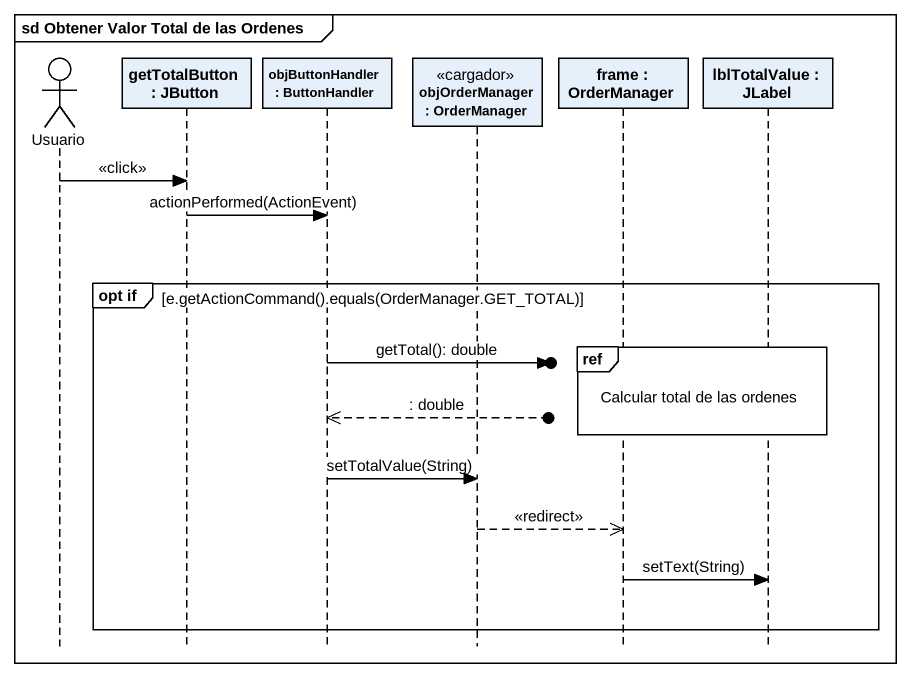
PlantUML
@startuml
mainframe sd Obtener Valor Total de las Ordenes
hide footbox
actor Usuario
participant "getTotalButton : JButton" as getTotalButton
participant "objButtonHandler : ButtonHandler" as objButtonHandler
participant "objOrderManager : OrderManager" as objOrderManager <<cargador>>
participant "frame : OrderManager" as frame_
participant "lblTotalValue : JLabel" as lblTotalValue

Usuario -> getTotalButton : <<click>>
getTotalButton -> objButtonHandler : actionPerformed(ActionEvent)
group opt if [e.getActionCommand().equals(OrderManager.GET_TOTAL)]
  ref over frame_, lblTotalValue : Calcular total de las ordenes
  objButtonHandler ->o] : getTotal(): double
  objButtonHandler <<--o] : : double
  objButtonHandler -> objOrderManager : setTotalValue(String)
  objOrderManager -->> frame_ : <<redirect>>
  frame_ -> lblTotalValue : setText(String)
end
@enduml
